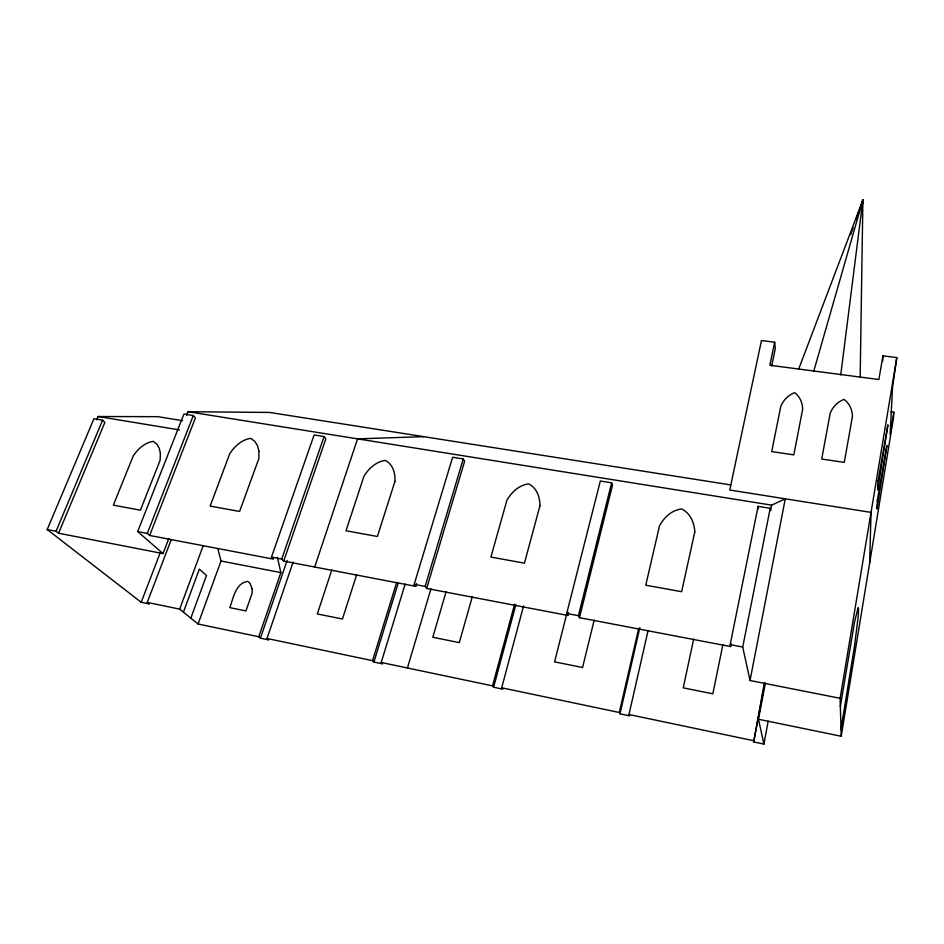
<?xml version="1.0" encoding="UTF-8"?>
<svg xmlns="http://www.w3.org/2000/svg" width="944" height="944" viewBox="0 0 944 944"><rect width="100%" height="100%" fill="white"/><g stroke="black" fill="none" stroke-linecap="round" stroke-linejoin="round"><path stroke-width="1.42" d="M860.173 377.376L862.899 199.916L798.612 369.257M869.636 563.143L871.041 512.391L729.759 490.03L761.454 340.548L774.658 342.212L775.272 348.631L771.708 365.883M882.734 361.009L882.923 355.853L896.8 357.599L892.528 387.665L890.109 434.688L893.803 412.186L890.935 411.785M893.803 412.186L893.496 417.791L841.21 736.249L758.48 719.257L765.336 683.055M862.273 205.757L862.899 199.916L856.066 219.397M840.738 374.933L862.899 199.916L813.681 371.44M840.349 706.431L854.627 621.577L858.155 607.582A50.469 2.395 -81.4 0 1 858.061 617.659L854.556 645.755L840.998 729.181M841.21 736.249L840.113 698.3L896.8 357.599M882.923 355.853L878.876 379.523L769.867 365.257L774.658 342.212M764.274 683.208L753.69 741.937L763.908 744.084L768.192 721.098M753.69 741.937L764.817 683.208M840.113 698.3L750.032 680.506L785.278 498.821L771.614 505.134L187.915 411.702L186.534 415.23M750.032 680.506L742.727 647.053L770.221 508.297L758.103 506.35L730.16 644.646L730.621 646.581L579.463 617.671L578.448 615.689L611.653 482.797L600.325 480.98L566.73 613.458L567.781 615.441L426.664 588.442L425.142 586.425L414.192 584.336L452.636 457.238L463.256 458.937L464.59 461.321L426.664 588.442M771.614 505.134L770.528 510.645L770.221 508.297M730.621 646.581L731.199 643.714M722.892 644.622L712.838 693.828L683.255 687.846L693.663 639.076M638.64 628.669L619.299 712.496L619.996 713.817L629.648 715.847L628.975 714.525L648.103 630.486M619.996 713.817L639.843 627.689M861.188 207.078L862.899 199.916M594.189 620.066L582.566 667.514L554.588 661.862L566.518 614.815M579.463 617.671L612.503 485.169L611.653 482.797M567.781 615.441L568.5 612.597M405.165 584.017L381.211 662.476L492.544 685.863L493.594 687.232L502.727 689.144L501.701 687.787L523.578 605.918M492.544 685.863L514.61 604.207M493.594 687.232L515.861 604.691M472.283 596.797L459.291 642.616L432.789 637.259L446.075 591.794M407.43 667.986L430.912 588.914M425.142 586.425L463.256 458.937M283.707 561.102L325.833 438.936L324.087 436.565L314.116 434.96L271.483 557.102L281.737 559.06L283.707 561.102L415.749 586.354L416.599 583.545M381.211 662.476L382.556 663.88L373.907 662.051L372.55 660.658L396.657 582.389M373.907 662.051L398.356 582.578M356.667 574.743L342.448 619.016L317.314 613.942L331.781 569.987M314.671 567.025L357.575 438.866L423.667 436.659M171.23 539.638L147.24 602.402L179.655 609.128L198.075 624.008L258.774 636.752L260.414 638.179L268.627 639.914L266.999 638.486L293.195 561.857M260.414 638.179L287.118 560.524M281.737 559.06L324.087 436.565M258.774 636.752L280.875 572.607L277.394 557.314M850.697 234.702L853.14 227.74M198.075 624.008L221.026 560.996L217.804 548.57M190.83 618.155L206.488 575.486L199.349 569.114L183.419 612.172M179.655 609.128L203.184 545.774M58.563 533.218L104.878 422.393L102.601 420.163L93.94 418.735L47.2 529.537L56.062 531.26L58.563 533.218L163.041 553.585L168.799 538.552M147.24 602.402L149.211 603.936L141.199 602.272L160.232 552.712M271.483 557.102L273.477 559.143L149.659 535.472L195.42 417.909L193.308 415.537L183.927 414.038L137.682 531.566L163.041 553.585M149.659 535.472L147.311 533.395L193.308 415.537M56.062 531.26L102.601 420.163M96.713 419.844L98.117 416.516L157.931 416.67L182.511 420.67M187.915 411.702L269.736 412.457L730.798 484.933M98.117 416.516L179.502 429.921M137.682 531.566L147.311 533.395M566.73 613.458L578.448 615.689M730.16 644.646L742.727 647.053M221.026 560.996L280.875 572.607M266.999 638.486L372.55 660.658M501.701 687.787L619.299 712.496M628.975 714.525L753.383 740.662M47.2 529.537L141.199 602.272M414.192 584.336L415.749 586.354M758.48 719.257L763.908 744.084M758.103 506.35L758.457 508.698M258.927 451.267L258.868 458.536L239.599 511.447L210.146 506.102L229.77 453.627C234.667 446.264 241.735 439.644 250.809 438.323L254.998 441.58L257.547 445.863L258.927 451.267M252.178 588.985L252.131 593.198L245.912 610.933L229.781 607.629C233.416 598.107 235.375 583.333 247.706 581.351L250.018 583.309L252.178 588.985M877.295 500.686L876.988 509.005L886.923 445.485L877.295 500.686M878.014 481.169L877.684 489.983L887.915 424.847L878.014 481.169M160.409 453.533L160.091 460.377L140.408 510.185L113.339 505.158L133.316 455.751C138.084 448.872 144.762 442.606 153.341 441.332L157.105 444.4L159.312 448.435L160.409 453.533M852.444 416.41L844.278 462.383L821.717 459.032L830.165 413.319C832.596 406.958 837.67 401.731 844.078 399.395C849.411 403.348 852.397 409.826 852.444 416.41M802.612 409.484L793.81 454.878L771.708 451.586L780.794 406.439C783.284 400.173 788.334 395.017 794.695 392.68C799.898 396.598 802.683 403.029 802.612 409.484M694.796 531.932L681.639 591.711L645.767 585.197L659.478 525.985C663.962 517.465 671.691 510.114 681.592 508.946C690.288 513.111 694.395 522.716 694.796 531.932M539.933 505.854L524.427 563.167L490.904 557.078L506.893 500.285C511.542 492.19 519.035 485.098 528.64 483.871C536.794 487.906 540.027 497.252 539.933 505.854M394.922 481.44L377.399 536.475L346.011 530.776L363.947 476.224C368.738 468.507 376.007 461.651 385.341 460.389C392.999 464.318 395.442 473.416 394.922 481.44"/></g></svg>
